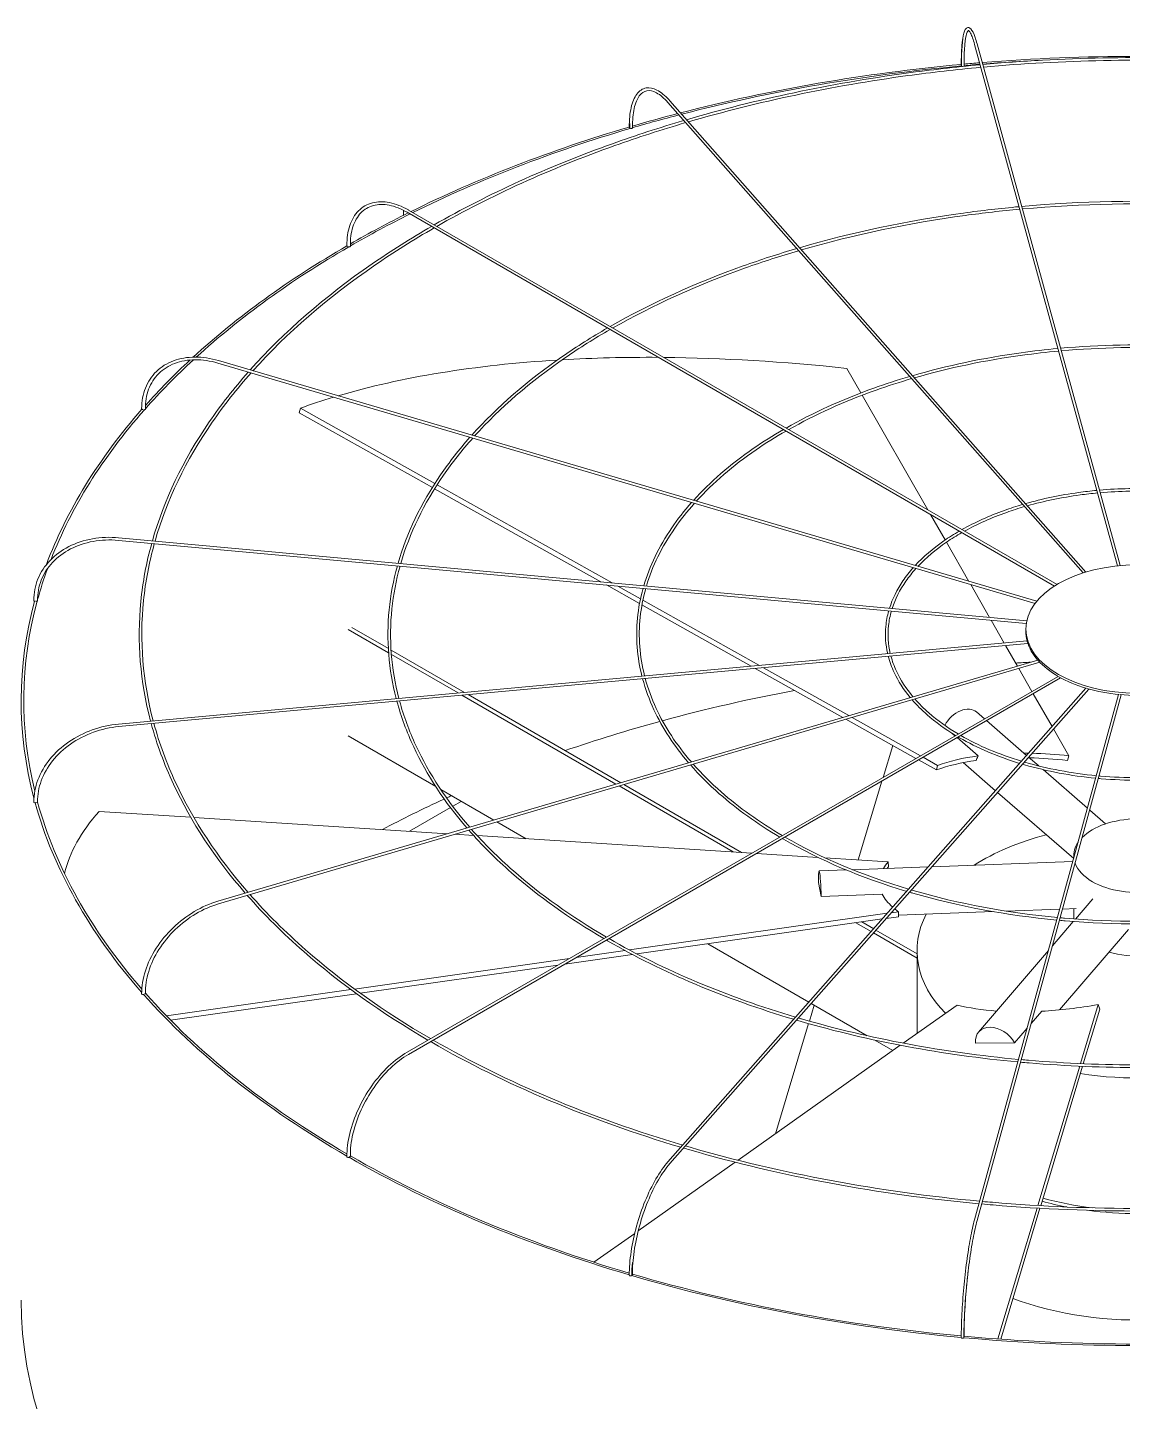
# Model space of a CAD drawing. Header units: millimetres. Extents: x -312439 to 477422, y -331570 to 212570.
# Drawn here: x 444834 to 445863, y 106688 to 107979 of the extents above; entities that cross this region are included whole.
import ezdxf

# ---------------------------------------------------------------- set-up
doc = ezdxf.new("R2010")
doc.units = ezdxf.units.MM

msp = doc.modelspace()

# ---------------------------------------------------------------- linework, layer by layer
at = {"color": 3, "linetype": 'Continuous', "lineweight": 0, "extrusion": (-1.11022e-16, 0.816497, 0.57735)}
for p, q in [((445724.081, 107962.711), (445858.436, 107472.953)), ((445860.911, 107473.19), (445726.443, 107963.359)), ((445826.036, 107466.292), (445436.086, 107908.149)), ((445437.923, 107909.77), (445828.6, 107467.088)), ((445187.686, 107806.932), (445187.686, 107802.255)), ((445191.185, 107805.042), (445799.236, 107453.983)), ((445801.601, 107455.446), (445192.41, 107807.163)), ((445780.924, 107437.541), (445013.298, 107663.357)), ((445013.99, 107665.707), (445782.56, 107439.614)), ((445617.382, 107635.362), (445604.172, 107658.422)), ((445680.347, 107525.452), (445618.615, 107633.21)), ((445089.549, 107616.806), (445090.784, 107621.093)), ((445214.782, 107546.615), (445089.549, 107616.806)), ((445090.784, 107621.093), (445217.109, 107550.29)), ((445373.053, 107457.906), (445216.921, 107545.416)), ((445219.249, 107549.09), (445383.67, 107456.935)), ((445696.511, 107497.238), (445682.768, 107521.226)), ((445772.726, 107418.899), (444919.872, 107496.887)), ((444920.095, 107499.326), (445773.183, 107421.317)), ((445718.773, 107458.378), (445697.732, 107495.106)), ((445409.408, 107437.53), (445378.298, 107454.967)), ((445388.914, 107453.996), (445410.301, 107442.009)), ((445738.17, 107424.519), (445720.532, 107455.307)), ((445514.373, 107378.699), (445411.667, 107436.264)), ((445412.539, 107440.755), (445522.011, 107379.397)), ((445135.653, 107413.117), (445173.712, 107391.144)), ((445173.441, 107395.3), (445139.117, 107415.117)), ((445751.973, 107400.426), (445739.657, 107421.923)), ((445772.316, 107411.564), (445772.316, 107413.564)), ((444919.872, 107324.336), (445773.53, 107402.397)), ((444920.095, 107321.896), (445774.253, 107400.003)), ((445764.357, 107378.808), (445753.312, 107398.088)), ((445013.298, 107157.865), (445783.479, 107384.433)), ((445244.879, 107354.055), (445175.982, 107393.833)), ((445176.284, 107389.658), (445238.898, 107353.508)), ((445013.99, 107155.515), (445785.318, 107382.42)), ((445600.291, 107330.543), (445518.146, 107376.584)), ((445525.784, 107377.283), (445606.117, 107332.257)), ((445778.006, 107354.982), (445765.609, 107376.622)), ((445191.185, 107016.18), (445802.523, 107369.136)), ((445192.41, 107014.059), (445804.999, 107367.738)), ((445242.576, 107351.385), (445387.233, 107267.867)), ((445391.823, 107269.217), (445248.557, 107351.932)), ((445436.086, 106913.073), (445828.742, 107357.997)), ((445437.923, 106911.452), (445831.345, 107357.245)), ((445724.081, 106858.512), (445859.479, 107352.071)), ((445861.958, 107351.847), (445726.443, 106857.864)), ((445796.93, 107321.95), (445779.224, 107352.857)), ((445725.956, 107335.672), (445733.395, 107329.225)), ((445668.987, 107292.04), (445603.278, 107328.869)), ((445609.105, 107330.583), (445673.364, 107294.567)), ((445735.354, 107327.528), (445773.035, 107294.874)), ((445217.908, 107265.627), (445135.653, 107313.117)), ((445702.758, 107315.819), (445705.723, 107313.249)), ((445707.682, 107311.552), (445727.411, 107294.455)), ((445812.654, 107294.503), (445798.216, 107319.705)), ((445638.132, 107274.225), (445647.201, 107304.251)), ((445811.418, 107290.216), (445812.654, 107294.503)), ((445688.224, 107281.258), (445671.473, 107290.647)), ((445675.85, 107293.173), (445689.46, 107285.545)), ((445688.224, 107281.258), (445689.46, 107285.545)), ((445713.371, 107288.07), (445743.776, 107261.722)), ((445774.886, 107293.27), (445784.466, 107284.968)), ((445788.488, 107281.483), (445830.199, 107245.337)), ((445614.721, 107196.722), (445637.097, 107270.799)), ((445272.492, 107234.113), (445222.646, 107262.891)), ((445390.163, 107266.176), (445497.51, 107204.198)), ((445505.299, 107203.702), (445394.752, 107267.526)), ((445745.628, 107260.117), (445817.231, 107198.067)), ((445231.783, 107245.839), (445193.27, 107223.604)), ((445241.982, 107251.728), (445233.92, 107247.073)), ((445832.251, 107243.558), (445847.187, 107230.615)), ((444987.818, 107236.708), (444901.656, 107242.204)), ((445229.016, 107221.324), (444990.761, 107236.52)), ((445302.794, 107216.618), (445275.421, 107232.422)), ((445253.394, 107219.769), (445236.149, 107220.869)), ((445514.918, 107203.088), (445256.914, 107219.544)), ((445576.953, 107199.131), (445519.33, 107202.807)), ((445643.065, 107194.914), (445583.596, 107198.708)), ((445643.16, 107190.247), (445643.065, 107194.914)), ((445683.992, 107190.277), (445816.441, 107195.186)), ((445817.346, 107200.703), (445817.346, 107198.486)), ((445578.069, 107186.351), (445603.546, 107187.295)), ((445609.498, 107187.516), (445680.614, 107190.152)), ((445580.109, 107162.422), (445577.477, 107175.43)), ((445637.337, 107164.543), (445580.109, 107162.422)), ((445818.879, 107141.192), (445835.224, 107160.264)), ((445399.918, 107112.137), (445642.158, 107146.576)), ((445637.434, 107141.224), (445406.905, 107108.45)), ((445652.643, 107143.386), (445641.17, 107141.755)), ((445645.893, 107147.107), (445652.548, 107148.053)), ((445652.643, 107143.386), (445652.548, 107148.053)), ((445652.613, 107144.868), (445741.508, 107148.163)), ((445753.767, 107148.618), (445804.178, 107150.486)), ((445806.745, 107150.581), (445819.665, 107151.06)), ((445817.346, 107150.974), (445817.346, 107141.304)), ((445612.681, 107137.705), (445627.022, 107129.425)), ((445629.36, 107132.075), (445618.24, 107138.495)), ((445629.186, 107128.176), (445670.068, 107104.572)), ((445670.068, 107108.572), (445631.524, 107130.825)), ((445797.244, 107115.948), (445816.898, 107138.881)), ((445803.955, 107055.834), (445868.797, 107131.491)), ((445568.558, 107063.179), (445473.699, 107117.946)), ((445141.719, 107075.43), (445343.493, 107104.115)), ((445402.752, 107107.859), (445339.236, 107098.83)), ((445349.992, 107105.039), (445395.828, 107111.556)), ((445670.068, 107033.703), (445670.068, 107111.466)), ((445727.866, 107034.997), (445793.508, 107111.589)), ((445332.737, 107097.906), (445147.105, 107071.515)), ((444964.883, 107050.289), (445138.257, 107074.937)), ((445143.61, 107071.018), (444968.914, 107046.182)), ((445623.332, 107031.556), (445570.722, 107061.93)), ((445568.972, 107045.264), (445573.518, 107060.315)), ((445707.653, 107060.326), (445657.16, 107024.56)), ((445777.215, 107042.938), (445787.168, 107054.551)), ((445823.692, 107005.366), (445840.33, 107060.852)), ((445841.661, 107056.66), (445826.247, 107005.256)), ((445841.661, 107056.66), (445840.33, 107060.852)), ((445537.012, 106939.455), (445568.264, 107042.919)), ((445761.735, 107024.876), (445773.479, 107038.579)), ((445647.41, 107017.654), (445630.346, 107027.506)), ((445724.908, 107024.73), (445761.735, 107024.876)), ((445654.388, 107022.597), (445501.926, 106914.603)), ((445783.706, 106872.02), (445822.966, 107002.946)), ((445825.521, 107002.835), (445786.25, 106871.875)), ((445499.299, 106912.742), (445408.178, 106848.198)), ((445746.127, 106746.698), (445782.983, 106869.608)), ((445785.527, 106869.462), (445748.659, 106746.515)), ((445404.853, 106845.843), (445366.615, 106818.758))]:
    msp.add_line(p, q, dxfattribs=at)
at = {"color": 3, "linetype": 'Continuous', "lineweight": 0}
for centre, major_axis, ratio, start_param, end_param in [((445877.242, 107346.028), (-1048.768, 0), 0.57735027, 4.57359934, 4.85199434), ((445877.242, 107346.028), (-1048.768, 0), 0.57735027, 4.87097639, 5.13416564), ((445877.242, 107346.028), (-1046.319, 0), 0.57735027, 4.87108521, 5.13404975), ((445712.841, 107943.481), (1.225, 0), 0.57735027, 3.14159265, 3.70729107), ((445713.032, 107942.783), (1.225, 0.004), 0.56474576, 3.29698969, 4.86778602), ((445713.032, 107942.783), (1.225, 0.004), 0.56474576, 4.86778602, 6.28318531), ((445877.242, 107346.028), (-1046.319, 0), 0.57735027, 4.85435141, 4.86879705), ((445877.242, 107346.028), (-1048.768, 0), 0.57735027, 4.85438672, 4.86842813), ((445877.242, 107346.028), (-1046.319, 0), 0.57735027, 4.79833842, 4.85195343), ((445877.242, 107346.028), (-1048.768, 0), 0.57735027, 5.13694439, 5.18189128), ((445877.242, 107346.028), (-1046.319, 0), 0.57735027, 5.13683502, 5.18307763), ((445877.242, 107346.028), (-1048.768, 0), 0.57735027, 5.18510484, 5.42093263), ((445877.242, 107346.028), (-1046.319, 0), 0.57735027, 5.18527527, 5.42075236), ((445400.956, 107884.974), (1.225, 0), 0.57735027, 3.14159265, 4.134446), ((445401.512, 107884.344), (1.225, 0.01), 0.56597275, 3.60793822, 5.17873454), ((445401.512, 107884.344), (1.225, 0.01), 0.56597275, 5.17873454, 6.28318531), ((445877.242, 107346.028), (-1046.319, 0), 0.57735027, 5.42407254, 5.49730565), ((445877.242, 107346.028), (-1048.768, 0), 0.57735027, 5.42424502, 5.49496708), ((445877.242, 107346.028), (-1048.768, 0), 0.57735027, 5.49938311, 5.72060344), ((445877.242, 107346.028), (-1046.319, 0), 0.57735027, 5.49937067, 5.71908805), ((445135.65, 107773.686), (1.225, 0), 0.57735027, 3.14159265, 4.45055499), ((445136.517, 107773.186), (1.225, 0.016), 0.56830663, 3.91933875, 5.49013508), ((445136.517, 107773.186), (1.225, 0.016), 0.56830663, 5.49013508, 6.28318531), ((445878.477, 107179.604), (-971.388, 279.904), 0.41303809, 5.31032739, 5.41762277), ((445878.477, 107179.604), (-971.388, 279.904), 0.41303809, 5.11506512, 5.30461302), ((445877.242, 107346.028), (-1046.319, 0), 0.57735027, 5.72402786, 5.81143896), ((445877.242, 107346.028), (-1048.768, 0), 0.57735027, 5.72583618, 5.80677108), ((445878.477, 107179.604), (-971.388, 279.904), 0.41303809, 5.42335715, 5.70815224), ((445878.477, 107179.604), (-971.388, 279.904), 0.41303809, 5.71506764, 5.76687966), ((445877.242, 107346.028), (-1048.768, 0), 0.57735027, 5.81359811, 6.07011802), ((445877.242, 107346.028), (-1046.319, 0), 0.57735027, 5.81336511, 6.06128621), ((444942.895, 107620.512), (1.225, 0), 0.57735027, 3.14159265, 4.76471425), ((444943.986, 107620.191), (1.225, 0.021), 0.57151893, 4.23145457, 5.8022509), ((444943.986, 107620.191), (1.225, 0.021), 0.57151893, 5.8022509, 6.28318531), ((445877.242, 107346.028), (-1046.319, 0), 0.57735027, 6.07532621, 6.12502314), ((445877.242, 107346.028), (-1048.768, 0), 0.57735027, 6.12772105, 6.43448057), ((445877.242, 107346.028), (-1046.319, 0), 0.57735027, 6.1272654, 6.42392093), ((444841.557, 107440.445), (1.225, 0), 0.57735027, 3.14159265, 5.07887352), ((444842.767, 107440.335), (1.225, 0.023), 0.57529521, 4.54449158, 6.11528791), ((444842.767, 107440.335), (1.225, 0.023), 0.57529521, 6.11528791, 6.28318531), ((445876.809, 107411.564), (-104.492, 0), 0.57735027, 0, 0.1535113), ((445876.809, 107411.564), (-104.492, 0), 0.57735027, 0.16064797, 0.46767057), ((445877.242, 106781.14), (1046.319, 0), 0.57735027, 1.66704137, 1.68043487), ((445876.809, 107411.564), (-104.492, 0), 0.57735027, 0.47480723, 0.78182983), ((445876.809, 107411.564), (-104.492, 0), 0.57735027, 0.7889665, 1.0959891), ((445877.242, 106781.14), (1046.319, 0), 0.57735027, 1.88378363, 2.01152702), ((445876.809, 107411.564), (-104.492, 0), 0.57735027, 1.10312576, 1.41014836), ((445876.809, 107411.564), (-104.492, 0), 0.57735027, 1.41728503, 1.72430763), ((445711.478, 107318.965), (-14.478, -16.707), 0.67950023, 3.14159265, 5.02860292), ((445877.242, 106781.14), (1046.319, 0), 0.57735027, 2.01409491, 2.11046953), ((445878.477, 107179.604), (233.097, -67.167), 0.41303809, 2.38836611, 2.62528701), ((445878.477, 107179.604), (233.097, -67.167), 0.41303809, 2.14647482, 2.1667574), ((445878.477, 107179.604), (233.097, -67.167), 0.41303809, 1.97347247, 2.1313259), ((445877.242, 107175.317), (-233.097, 67.167), 0.41303809, 5.53223376, 5.76687966), ((445877.242, 107175.317), (-233.097, 67.167), 0.41303809, 5.11506512, 5.27837519), ((445877.242, 106781.14), (1046.319, 0), 0.57735027, 2.23436866, 2.24000128), ((444841.557, 107251.112), (1.225, 0), 0.57735027, 3.14159265, 5.39303278), ((445877.242, 107346.028), (-1048.768, 0), 0.57735027, 0.1585854, 0.46892864), ((444842.767, 107251.222), (1.225, 0.023), 0.57926583, 4.8585762, 6.28318531), ((445877.242, 107346.028), (-1046.319, 0), 0.57735027, 0.15790655, 0.46457773), ((445877.242, 106781.14), (1046.319, 0), 0.57735027, 2.24276735, 2.31574628), ((445877.146, 107179.984), (-1010.701, -20.593), 0.30331876, 6.01219977, 6.20271663), ((445877.242, 107200.703), (-59.895, 0), 0.57735027, 3.69756416, 5.76575409), ((445877.242, 107111.466), (-207.174, 0), 0.57735027, 5.13902547, 5.54737639), ((445877.242, 107200.703), (-59.895, 0), 0.57735027, 5.91432374, 6.33788761), ((445877.146, 107179.984), (-242.531, -4.942), 0.30331876, 6.01219977, 6.09914028), ((445877.242, 107200.703), (-59.895, 0), 0.57735027, 0.20327195, 0.78539816), ((445877.242, 107200.703), (-59.895, 0), 0.57735027, 0.78539816, 2.89978042), ((445578.888, 107164.259), (-0.819, 22.092), 0.05230802, 4.627231, 7.32191967), ((445877.242, 107175.317), (-242.531, -4.942), 0.30331876, 6.01219977, 6.0333648), ((445877.146, 107179.984), (-242.531, -4.942), 0.30331876, 0.14390811, 0.31767721), ((445877.146, 107179.984), (-242.531, -4.942), 0.30331876, 0.34103276, 0.38082901), ((445877.242, 107111.466), (-207.174, 0), 0.57735027, 5.99169836, 6.79713651), ((445877.242, 107141.081), (-59.895, 0), 0.57735027, 1.1079301, 2.23846982), ((444942.895, 107071.045), (1.225, 0), 0.57735027, 3.14159265, 5.70719205), ((445877.242, 107346.028), (-1048.768, 0), 0.57735027, 0.4725868, 0.78374969), ((444943.986, 107071.366), (1.225, 0.021), 0.58304212, 5.17373692, 6.28318531), ((445877.242, 107346.028), (-1046.319, 0), 0.57735027, 0.47175253, 0.78145685), ((445875.911, 107179.509), (-231.216, -73.381), 0.44048996, 0.62708313, 0.83556185), ((445875.911, 107179.509), (-231.216, -73.381), 0.44048996, 1.04197677, 1.27889767), ((445744.652, 107020.611), (16.786, -14.386), 0.73180825, 1.0914656, 3.78615427), ((445877.242, 107111.466), (-207.174, 0), 0.57735027, 1.30817895, 1.9425337), ((445135.65, 106917.871), (1.225, 0), 0.57735027, 3.14159265, 6.02135132), ((445877.242, 107346.028), (-1048.768, 0), 0.57735027, 0.78656596, 1.09808088), ((445136.517, 106918.371), (1.225, 0.017), 0.58625442, 5.48989346, 6.28318531), ((445877.242, 107346.028), (-1046.319, 0), 0.57735027, 0.78587838, 1.09689941), ((445877.242, 106986.96), (-212.072, 0), 0.57735027, 1.13383327, 1.25213937), ((445877.242, 106986.96), (-207.174, 0), 0.57735027, 1.12739667, 1.36460952), ((445877.242, 106986.96), (-212.072, 0), 0.57735027, 1.3476903, 1.79509044), ((445400.956, 106806.583), (-1.225, 0), 0.57735027, 0, 3.14159265), ((445877.242, 107346.028), (-1048.768, 0), 0.57735027, 1.10054445, 1.41220862), ((445401.512, 106807.213), (-1.225, -0.011), 0.58858829, 2.66526492, 3.14159265), ((445877.242, 107346.028), (-1046.319, 0), 0.57735027, 1.10010535, 1.41183726), ((445877.242, 106886.96), (-212.072, 0), 0.57735027, 0.98594125, 2.34464399), ((445877.242, 106783.14), (-1048.768, 0), 0.57735027, 0, 3.14159265), ((445712.841, 106748.076), (-1.225, 0), 0.57735027, 0, 3.14159265), ((445877.242, 107346.028), (-1048.768, 0), 0.57735027, 1.41453598, 1.72626058), ((445713.032, 106748.774), (-1.225, -0.004), 0.58981528, 2.98275574, 3.14159265), ((445877.242, 107346.028), (-1046.319, 0), 0.57735027, 1.41438895, 1.72636573)]:
    msp.add_ellipse(centre, major_axis=major_axis, ratio=ratio, start_param=start_param, end_param=end_param, dxfattribs=at)
msp.add_ellipse((445876.809, 107413.564), major_axis=(-104.492, 0), ratio=0.57735027, dxfattribs=at)
for points, knots in [([(445711.616, 107943.481), (445711.616, 107950.295), (445711.822, 107956.361), (445712.634, 107966.434), (445713.231, 107970.431), (445714.838, 107976.118), (445715.74, 107978.179), (445718.88, 107978.64), (445719.874, 107978.05), (445722.078, 107975.708), (445723.308, 107973.091), (445725.226, 107967.565), (445725.836, 107965.574), (445726.443, 107963.359)], [4.71238898, 4.71238898, 4.71238898, 4.71238898, 5.02654825, 5.02654825, 5.34070751, 5.34070751, 5.65486678, 5.65486678, 5.82360284, 5.82360284, 6.1377621, 6.1377621, 6.28318531, 6.28318531, 6.28318531, 6.28318531]), ([(445713.143, 107968.022), (445713.107, 107967.779), (445713.071, 107967.532), (445712.464, 107963.185), (445712.086, 107957.972), (445711.834, 107949.023), (445711.798, 107945.982), (445711.808, 107942.782)], [7.384497053, 7.384497053, 7.384497053, 7.384497053, 7.403952931, 7.403952931, 7.721220971, 7.721220971, 7.869487909, 7.869487909, 7.869487909, 7.869487909]), ([(445724.081, 107962.711), (445722.808, 107967.351), (445721.532, 107970.917), (445719.307, 107975.239), (445718.31, 107975.838), (445718.204, 107975.838), (445717.385, 107975.244), (445715.976, 107970.586), (445715.399, 107967.186), (445714.556, 107958.213), (445714.308, 107952.493), (445714.256, 107944.941), (445714.254, 107943.873), (445714.257, 107942.786)], [0, 0, 0, 0, 0.31526689, 0.31526689, 0.60947257, 0.60947257, 0.92674061, 0.92674061, 1.22083726, 1.22083726, 1.53563039, 1.53563039, 1.5863402, 1.5863402, 1.5863402, 1.5863402]), ([(445729.32, 107943.614), (445706.023, 107941.47), (445682.866, 107938.817), (445588.498, 107925.852), (445519.088, 107911.173), (445453.583, 107892.025)], [4.085069591, 4.085069591, 4.085069591, 4.085069591, 4.160608173, 4.160608173, 4.395665913, 4.395665913, 4.395665913, 4.395665913]), ([(445729.978, 107941.215), (445706.947, 107939.101), (445684.053, 107936.491), (445590.066, 107923.648), (445520.771, 107909.049), (445455.374, 107889.996)], [4.084600117, 4.084600117, 4.084600117, 4.084600117, 4.159387709, 4.159387709, 4.39434399, 4.39434399, 4.39434399, 4.39434399]), ([(446021.819, 107943.84), (446000.574, 107945.762), (445979.215, 107947.261), (445882.514, 107952.105), (445806.448, 107950.592), (445731.798, 107943.84)], [3.771589677, 3.771589677, 3.771589677, 3.771589677, 3.840445898, 3.840445898, 4.082391957, 4.082391957, 4.082391957, 4.082391957]), ([(446021.161, 107941.44), (446000.369, 107943.315), (445979.467, 107944.784), (445883.216, 107949.656), (445807.127, 107948.173), (445732.456, 107941.44)], [3.7720633, 3.7720633, 3.7720633, 3.7720633, 3.839550132, 3.839550132, 4.081918334, 4.081918334, 4.081918334, 4.081918334]), ([(445399.731, 107884.974), (445399.731, 107891.834), (445400.333, 107898.03), (445402.719, 107908.531), (445404.497, 107912.843), (445409.22, 107919.182), (445412.215, 107921.205), (445418.775, 107922.344), (445422.213, 107921.65), (445429.465, 107917.97), (445433.323, 107914.826), (445437.419, 107910.336), (445437.671, 107910.055), (445437.923, 107909.77)], [4.71238898, 4.71238898, 4.71238898, 4.71238898, 5.02654825, 5.02654825, 5.34070751, 5.34070751, 5.65486678, 5.65486678, 5.94845155, 5.94845155, 6.26261081, 6.26261081, 6.28318531, 6.28318531, 6.28318531, 6.28318531]), ([(445436.086, 107908.149), (445432.43, 107912.292), (445428.798, 107915.354), (445422.067, 107919.042), (445419.004, 107919.667), (445413.639, 107918.727), (445411.251, 107917.151), (445407.143, 107911.558), (445405.477, 107907.539), (445403.269, 107897.528), (445402.709, 107891.565), (445402.734, 107884.739), (445402.735, 107884.547), (445402.737, 107884.354)], [0, 0, 0, 0, 0.31464476, 0.31464476, 0.6289116, 0.6289116, 0.94617964, 0.94617964, 1.26344768, 1.26344768, 1.5772832, 1.5772832, 1.5863402, 1.5863402, 1.5863402, 1.5863402]), ([(445450.988, 107891.263), (445428.171, 107884.542), (445405.831, 107877.28), (445323.44, 107847.867), (445267.125, 107822.224), (445216.547, 107793.228)], [4.398772282, 4.398772282, 4.398772282, 4.398772282, 4.480777933, 4.480777933, 4.708868502, 4.708868502, 4.708868502, 4.708868502]), ([(445452.777, 107889.236), (445430.056, 107882.565), (445407.808, 107875.357), (445325.651, 107846.13), (445269.467, 107820.634), (445219.002, 107791.81)], [4.39745622, 4.39745622, 4.39745622, 4.39745622, 4.479217897, 4.479217897, 4.707006068, 4.707006068, 4.707006068, 4.707006068]), ([(445400.324, 107888.392), (445400.302, 107887.575), (445400.288, 107886.747), (445400.282, 107885.391), (445400.283, 107884.867), (445400.287, 107884.34)], [7.8059806913, 7.8059806913, 7.8059806913, 7.8059806913, 7.8451401512, 7.8451401512, 7.8694167814, 7.8694167814, 7.8694167814, 7.8694167814]), ([(445134.426, 107773.686), (445134.426, 107780.587), (445135.371, 107786.967), (445139.105, 107798.081), (445141.898, 107802.816), (445149.091, 107810.096), (445153.485, 107812.639), (445163.355, 107815.245), (445168.821, 107815.313), (445180.279, 107813.037), (445186.275, 107810.686), (445192.304, 107807.224), (445192.357, 107807.194), (445192.41, 107807.163)], [3.14159265, 3.14159265, 3.14159265, 3.14159265, 3.45575192, 3.45575192, 3.76991118, 3.76991118, 4.08269654, 4.08269654, 4.39544819, 4.39544819, 4.70960746, 4.70960746, 4.71238898, 4.71238898, 4.71238898, 4.71238898]), ([(445191.185, 107805.042), (445185.435, 107808.362), (445179.71, 107810.603), (445168.912, 107812.743), (445163.847, 107812.644), (445154.843, 107810.19), (445150.897, 107807.841), (445144.407, 107801.067), (445141.864, 107796.633), (445138.484, 107786.045), (445137.652, 107779.895), (445137.741, 107773.203)], [1.57079633, 1.57079633, 1.57079633, 1.57079633, 1.88806437, 1.88806437, 2.20533241, 2.20533241, 2.52260045, 2.52260045, 2.83986849, 2.83986849, 3.15713653, 3.15713653, 3.15713653, 3.15713653]), ([(445765.887, 107810.319), (445748.427, 107808.709), (445731.073, 107806.718), (445660.521, 107797.017), (445608.663, 107786.061), (445559.701, 107771.781)], [4.085383912, 4.085383912, 4.085383912, 4.085383912, 4.160809561, 4.160809561, 4.394762921, 4.394762921, 4.394762921, 4.394762921]), ([(445985.252, 107810.545), (445969.404, 107811.973), (445953.47, 107813.088), (445881.156, 107816.704), (445824.235, 107815.579), (445768.365, 107810.545)], [3.772165081, 3.772165081, 3.772165081, 3.772165081, 3.840593344, 3.840593344, 4.081816553, 4.081816553, 4.081816553, 4.081816553]), ([(445984.594, 107808.145), (445969.198, 107809.526), (445953.723, 107810.612), (445881.857, 107814.255), (445824.913, 107813.16), (445769.023, 107808.145)], [3.772797592, 3.772797592, 3.772797592, 3.772797592, 3.839399606, 3.839399606, 4.081184042, 4.081184042, 4.081184042, 4.081184042]), ([(445766.545, 107807.92), (445749.351, 107806.34), (445732.259, 107804.392), (445662.09, 107794.812), (445610.346, 107783.937), (445561.493, 107769.751)], [4.084758769, 4.084758769, 4.084758769, 4.084758769, 4.159183124, 4.159183124, 4.392998475, 4.392998475, 4.392998475, 4.392998475]), ([(445214.093, 107791.816), (445194.559, 107780.534), (445175.887, 107768.751), (445113.803, 107725.918), (445075.325, 107692.473), (445043.655, 107656.981)], [4.712563603, 4.712563603, 4.712563603, 4.712563603, 4.800982872, 4.800982872, 5.022068239, 5.022068239, 5.022068239, 5.022068239]), ([(445216.544, 107790.401), (445197.053, 107779.186), (445178.423, 107767.475), (445116.381, 107724.842), (445077.915, 107691.537), (445046.257, 107656.215)], [4.710711416, 4.710711416, 4.710711416, 4.710711416, 4.799012884, 4.799012884, 5.020261931, 5.020261931, 5.020261931, 5.020261931]), ([(445557.106, 107771.02), (445539.953, 107765.966), (445523.159, 107760.504), (445461.596, 107738.514), (445419.587, 107719.405), (445381.82, 107697.807)], [4.398901247, 4.398901247, 4.398901247, 4.398901247, 4.481035777, 4.481035777, 4.70761983, 4.70761983, 4.70761983, 4.70761983]), ([(445558.895, 107768.993), (445541.837, 107763.988), (445525.135, 107758.581), (445463.808, 107736.777), (445421.93, 107717.814), (445384.277, 107696.389)], [4.397147207, 4.397147207, 4.397147207, 4.397147207, 4.478956818, 4.478956818, 4.705132161, 4.705132161, 4.705132161, 4.705132161]), ([(445379.365, 107696.396), (445364.642, 107687.893), (445350.57, 107679.011), (445304.211, 107647.006), (445275.545, 107622.123), (445251.895, 107595.722)], [4.712541759, 4.712541759, 4.712541759, 4.712541759, 4.801308866, 4.801308866, 5.020482203, 5.020482203, 5.020482203, 5.020482203]), ([(445381.816, 107694.981), (445367.136, 107686.545), (445353.106, 107677.734), (445306.791, 107645.929), (445278.136, 107621.187), (445254.499, 107594.956)], [4.710072273, 4.710072273, 4.710072273, 4.710072273, 4.798683598, 4.798683598, 5.018063384, 5.018063384, 5.018063384, 5.018063384]), ([(445948.698, 107677.294), (445938.241, 107678.229), (445927.731, 107678.96), (445879.794, 107681.349), (445842.013, 107680.612), (445804.92, 107677.294)], [3.773286698, 3.773286698, 3.773286698, 3.773286698, 3.840886477, 3.840886477, 4.080694936, 4.080694936, 4.080694936, 4.080694936]), ([(444941.67, 107620.512), (444941.67, 107627.441), (444942.868, 107634.04), (444947.57, 107645.917), (444951.074, 107651.192), (444960.036, 107659.859), (444965.49, 107663.249), (444977.774, 107667.814), (444984.601, 107668.99), (444998.953, 107669.041), (445006.477, 107667.917), (445013.99, 107665.707)], [4.71238898, 4.71238898, 4.71238898, 4.71238898, 5.02654825, 5.02654825, 5.34070751, 5.34070751, 5.65486678, 5.65486678, 5.96902604, 5.96902604, 6.28318531, 6.28318531, 6.28318531, 6.28318531]), ([(445802.441, 107677.068), (445790.824, 107675.993), (445779.276, 107674.664), (445732.533, 107668.225), (445698.215, 107660.99), (445665.787, 107651.573)], [4.086037534, 4.086037534, 4.086037534, 4.086037534, 4.161210359, 4.161210359, 4.393038284, 4.393038284, 4.393038284, 4.393038284]), ([(445803.1, 107674.669), (445791.747, 107673.624), (445780.462, 107672.338), (445734.102, 107666.02), (445699.899, 107658.866), (445667.58, 107649.542)], [4.08510236, 4.08510236, 4.08510236, 4.08510236, 4.158773218, 4.158773218, 4.390386282, 4.390386282, 4.390386282, 4.390386282]), ([(445948.039, 107674.894), (445938.036, 107675.783), (445927.983, 107676.484), (445880.495, 107678.9), (445842.691, 107678.192), (445805.578, 107674.894)], [3.774238416, 3.774238416, 3.774238416, 3.774238416, 3.839097695, 3.839097695, 4.079743218, 4.079743218, 4.079743218, 4.079743218]), ([(445013.298, 107663.357), (445006.036, 107665.494), (444998.787, 107666.561), (444985.05, 107666.469), (444978.565, 107665.31), (444966.997, 107660.91), (444961.915, 107657.671), (444953.617, 107649.439), (444950.401, 107644.445), (444946.14, 107633.153), (444945.099, 107626.856), (444945.211, 107620.212)], [0, 0, 0, 0, 0.31726804, 0.31726804, 0.63453608, 0.63453608, 0.95180412, 0.95180412, 1.26907216, 1.26907216, 1.5863402, 1.5863402, 1.5863402, 1.5863402]), ([(445041.858, 107654.956), (445028.37, 107639.684), (445016.137, 107624.039), (444980.581, 107572.13), (444962.629, 107534.624), (444951.78, 107496.429)], [5.026267439, 5.026267439, 5.026267439, 5.026267439, 5.121193451, 5.121193451, 5.33524268, 5.33524268, 5.33524268, 5.33524268]), ([(445044.453, 107654.192), (445031.067, 107639.102), (445018.918, 107623.65), (444983.232, 107571.914), (444965.166, 107534.392), (444954.262, 107496.202)], [5.024480731, 5.024480731, 5.024480731, 5.024480731, 5.118801023, 5.118801023, 5.334410373, 5.334410373, 5.334410373, 5.334410373]), ([(445663.191, 107650.813), (445651.713, 107647.428), (445640.476, 107643.77), (445599.736, 107629.201), (445572.02, 107616.618), (445547.055, 107602.409)], [4.399235311, 4.399235311, 4.399235311, 4.399235311, 4.481549286, 4.481549286, 4.705249353, 4.705249353, 4.705249353, 4.705249353]), ([(445664.98, 107648.786), (445653.598, 107645.451), (445642.453, 107641.847), (445601.949, 107627.463), (445574.365, 107615.026), (445549.515, 107600.988)], [4.396606667, 4.396606667, 4.396606667, 4.396606667, 4.478434088, 4.478434088, 4.701505316, 4.701505316, 4.701505316, 4.701505316]), ([(445250.094, 107593.698), (445239.899, 107582.159), (445230.656, 107570.335), (445204.126, 107531.559), (445190.75, 107503.699), (445182.593, 107475.322)], [5.026073872, 5.026073872, 5.026073872, 5.026073872, 5.121589201, 5.121589201, 5.333322518, 5.333322518, 5.333322518, 5.333322518]), ([(445252.69, 107592.934), (445242.596, 107581.577), (445233.437, 107569.947), (445206.779, 107531.344), (445193.29, 107503.467), (445185.077, 107475.095)], [5.023689806, 5.023689806, 5.023689806, 5.023689806, 5.118400985, 5.118400985, 5.332193335, 5.332193335, 5.332193335, 5.332193335]), ([(445544.597, 107601), (445534.699, 107595.282), (445525.242, 107589.309), (445494.604, 107568.129), (445475.739, 107551.796), (445460.105, 107534.472)], [4.712617693, 4.712617693, 4.712617693, 4.712617693, 4.801958432, 4.801958432, 5.017472679, 5.017472679, 5.017472679, 5.017472679]), ([(445547.048, 107599.584), (445537.194, 107593.934), (445527.778, 107588.032), (445497.187, 107567.053), (445478.335, 107550.86), (445462.715, 107533.704)], [4.708914423, 4.708914423, 4.708914423, 4.708914423, 4.798024648, 4.798024648, 5.013814843, 5.013814843, 5.013814843, 5.013814843]), ([(445838.996, 107543.818), (445833.221, 107543.276), (445827.48, 107542.611), (445804.545, 107539.435), (445787.767, 107535.919), (445771.876, 107531.363)], [4.08798608, 4.08798608, 4.08798608, 4.08798608, 4.162397179, 4.162397179, 4.387898946, 4.387898946, 4.387898946, 4.387898946]), ([(445839.654, 107541.419), (445834.144, 107540.908), (445828.666, 107540.284), (445806.115, 107537.228), (445789.454, 107533.792), (445773.672, 107529.328)], [4.086130867, 4.086130867, 4.086130867, 4.086130867, 4.157537531, 4.157537531, 4.382563309, 4.382563309, 4.382563309, 4.382563309]), ([(445912.143, 107544.042), (445907.08, 107544.485), (445901.992, 107544.833), (445878.433, 107545.995), (445859.791, 107545.644), (445841.474, 107544.042)], [3.776630452, 3.776630452, 3.776630452, 3.776630452, 3.841752063, 3.841752063, 4.077351182, 4.077351182, 4.077351182, 4.077351182]), ([(445911.484, 107541.641), (445906.875, 107542.039), (445902.245, 107542.357), (445879.135, 107543.545), (445860.47, 107543.224), (445842.133, 107541.641)], [3.778551419, 3.778551419, 3.778551419, 3.778551419, 3.838185012, 3.838185012, 4.075430215, 4.075430215, 4.075430215, 4.075430215]), ([(445458.298, 107532.45), (445451.407, 107524.655), (445445.166, 107516.665), (445427.661, 107491.02), (445418.859, 107472.79), (445413.399, 107454.217)], [5.025838542, 5.025838542, 5.025838542, 5.025838542, 5.122377625, 5.122377625, 5.329668134, 5.329668134, 5.329668134, 5.329668134]), ([(445460.896, 107531.686), (445454.106, 107524.073), (445447.948, 107516.276), (445430.317, 107490.805), (445421.402, 107472.558), (445415.886, 107453.989)], [5.022258505, 5.022258505, 5.022258505, 5.022258505, 5.117600339, 5.117600339, 5.327918781, 5.327918781, 5.327918781, 5.327918781]), ([(445769.277, 107530.606), (445763.475, 107528.891), (445757.795, 107527.037), (445737.875, 107519.889), (445724.453, 107513.83), (445712.295, 107507.007)], [4.400230759, 4.400230759, 4.400230759, 4.400230759, 4.483072665, 4.483072665, 4.698193224, 4.698193224, 4.698193224, 4.698193224]), ([(445771.066, 107528.579), (445765.359, 107526.914), (445759.772, 107525.114), (445740.093, 107518.15), (445726.806, 107512.235), (445714.767, 107505.58)], [4.394987895, 4.394987895, 4.394987895, 4.394987895, 4.476861237, 4.476861237, 4.690631098, 4.690631098, 4.690631098, 4.690631098]), ([(445709.829, 107505.603), (445704.756, 107502.672), (445699.914, 107499.606), (445684.995, 107489.253), (445675.933, 107481.468), (445668.326, 107473.218)], [4.712843699, 4.712843699, 4.712843699, 4.712843699, 4.803888031, 4.803888031, 5.008535494, 5.008535494, 5.008535494, 5.008535494]), ([(445712.282, 107504.186), (445707.253, 107501.323), (445702.45, 107498.329), (445687.586, 107488.175), (445678.543, 107480.53), (445670.953, 107472.445)], [4.705442937, 4.705442937, 4.705442937, 4.705442937, 4.796044704, 4.796044704, 5.001045495, 5.001045495, 5.001045495, 5.001045495]), ([(444840.333, 107440.445), (444840.333, 107447.39), (444841.664, 107454.22), (444846.859, 107466.963), (444850.721, 107472.872), (444860.578, 107483.187), (444866.571, 107487.59), (444880.089, 107494.473), (444887.612, 107496.952), (444903.457, 107499.759), (444911.777, 107500.087), (444920.095, 107499.326)], [4.71238898, 4.71238898, 4.71238898, 4.71238898, 5.02654825, 5.02654825, 5.34070751, 5.34070751, 5.65486678, 5.65486678, 5.96902604, 5.96902604, 6.28318531, 6.28318531, 6.28318531, 6.28318531]), ([(444919.872, 107496.887), (444911.81, 107497.624), (444903.754, 107497.294), (444888.462, 107494.542), (444881.228, 107492.119), (444868.304, 107485.437), (444862.617, 107481.179), (444853.343, 107471.265), (444849.756, 107465.611), (444845.018, 107453.46), (444843.867, 107446.964), (444843.991, 107440.358)], [0, 0, 0, 0, 0.31726804, 0.31726804, 0.63453608, 0.63453608, 0.95180412, 0.95180412, 1.26907216, 1.26907216, 1.5863402, 1.5863402, 1.5863402, 1.5863402]), ([(444951.108, 107494.03), (444946.11, 107475.929), (444942.703, 107457.678), (444937.219, 107401.898), (444940.295, 107364.198), (444950.062, 107327.096)], [5.339721085, 5.339721085, 5.339721085, 5.339721085, 5.441089183, 5.441089183, 5.648615479, 5.648615479, 5.648615479, 5.648615479]), ([(444953.587, 107493.804), (444948.669, 107476.083), (444945.288, 107458.222), (444939.608, 107402.604), (444942.655, 107364.669), (444952.535, 107327.322)], [5.338921526, 5.338921526, 5.338921526, 5.338921526, 5.438899176, 5.438899176, 5.64936187, 5.64936187, 5.64936187, 5.64936187]), ([(445181.917, 107472.925), (445178.122, 107459.219), (445175.54, 107445.398), (445171.469, 107403.722), (445173.708, 107375.743), (445180.852, 107348.201)], [5.339283406, 5.339283406, 5.339283406, 5.339283406, 5.441448905, 5.441448905, 5.646435094, 5.646435094, 5.646435094, 5.646435094]), ([(445184.396, 107472.698), (445180.681, 107459.372), (445178.126, 107445.942), (445173.86, 107404.428), (445176.069, 107376.215), (445183.325, 107348.427)], [5.33821232, 5.33821232, 5.33821232, 5.33821232, 5.438530423, 5.438530423, 5.647409525, 5.647409525, 5.647409525, 5.647409525]), ([(445666.503, 107471.201), (445662.916, 107467.151), (445659.676, 107462.995), (445651.192, 107450.48), (445646.97, 107441.879), (445644.223, 107433.109)], [5.025139852, 5.025139852, 5.025139852, 5.025139852, 5.124718569, 5.124718569, 5.318852702, 5.318852702, 5.318852702, 5.318852702]), ([(445669.104, 107470.436), (445665.617, 107466.568), (445662.46, 107462.605), (445653.86, 107450.267), (445649.527, 107441.648), (445646.72, 107432.881)], [5.01795641, 5.01795641, 5.01795641, 5.01795641, 5.115193837, 5.115193837, 5.315025269, 5.315025269, 5.315025269, 5.315025269]), ([(445412.713, 107451.82), (445410.128, 107442.524), (445408.377, 107433.149), (445405.718, 107405.577), (445407.125, 107387.305), (445411.661, 107369.306)], [5.33857876, 5.33857876, 5.33857876, 5.33857876, 5.442163387, 5.442163387, 5.64226325, 5.64226325, 5.64226325, 5.64226325]), ([(445415.193, 107451.593), (445412.688, 107442.678), (445410.963, 107433.693), (445408.111, 107406.283), (445409.488, 107387.776), (445414.13, 107369.532)], [5.336959594, 5.336959594, 5.336959594, 5.336959594, 5.437790201, 5.437790201, 5.643665153, 5.643665153, 5.643665153, 5.643665153]), ([(445643.511, 107430.715), (445642.134, 107425.831), (445641.213, 107420.9), (445639.964, 107407.434), (445640.547, 107398.867), (445642.493, 107390.415)], [5.336493801, 5.336493801, 5.336493801, 5.336493801, 5.444267704, 5.444267704, 5.629920419, 5.629920419, 5.629920419, 5.629920419]), ([(445645.993, 107430.488), (445644.697, 107425.984), (445643.801, 107421.444), (445642.365, 107408.138), (445642.916, 107399.336), (445644.956, 107390.64)], [5.333180829, 5.333180829, 5.333180829, 5.333180829, 5.43554784, 5.43554784, 5.632366847, 5.632366847, 5.632366847, 5.632366847]), ([(445643.085, 107388.009), (445644.432, 107382.853), (445646.286, 107377.746), (445652.412, 107364.625), (445657.472, 107356.742), (445663.719, 107349.202)], [5.647555853, 5.647555853, 5.647555853, 5.647555853, 5.761093974, 5.761093974, 5.943993783, 5.943993783, 5.943993783, 5.943993783]), ([(445645.558, 107388.235), (445646.831, 107383.463), (445648.552, 107378.727), (445654.545, 107365.773), (445659.763, 107357.69), (445666.282, 107349.956)], [5.650528691, 5.650528691, 5.650528691, 5.650528691, 5.758797505, 5.758797505, 5.950674573, 5.950674573, 5.950674573, 5.950674573]), ([(445412.285, 107366.904), (445414.916, 107357.078), (445418.478, 107347.339), (445430.95, 107320.571), (445441.867, 107303.865), (445455.482, 107287.944)], [5.651173142, 5.651173142, 5.651173142, 5.651173142, 5.760561648, 5.760561648, 5.95641101, 5.95641101, 5.95641101, 5.95641101]), ([(445414.761, 107367.13), (445417.315, 107357.687), (445420.744, 107348.32), (445433.079, 107321.722), (445444.16, 107304.816), (445458.06, 107288.703)], [5.65270674, 5.65270674, 5.65270674, 5.65270674, 5.759411073, 5.759411073, 5.959865306, 5.959865306, 5.959865306, 5.959865306]), ([(445181.488, 107345.799), (445185.401, 107331.304), (445190.67, 107316.934), (445209.485, 107276.52), (445226.268, 107250.991), (445247.267, 107226.693)], [5.652395762, 5.652395762, 5.652395762, 5.652395762, 5.760377777, 5.760377777, 5.960593901, 5.960593901, 5.960593901, 5.960593901]), ([(445183.964, 107346.025), (445187.8, 107331.912), (445192.935, 107317.914), (445211.614, 107277.671), (445228.562, 107251.943), (445249.85, 107227.452)], [5.653428737, 5.653428737, 5.653428737, 5.653428737, 5.759610075, 5.759610075, 5.96292207, 5.96292207, 5.96292207, 5.96292207]), ([(445665.45, 107347.158), (445669.655, 107342.292), (445674.359, 107337.574), (445687.429, 107326.103), (445696.418, 107319.592), (445706.345, 107313.608)], [5.960592691, 5.960592691, 5.960592691, 5.960592691, 6.079635734, 6.079635734, 6.26166654, 6.26166654, 6.26166654, 6.26166654]), ([(445668.036, 107347.919), (445671.998, 107343.413), (445676.404, 107339.033), (445689.295, 107327.735), (445698.531, 107321.095), (445708.773, 107315.01)], [5.967591178, 5.967591178, 5.967591178, 5.967591178, 6.080287214, 6.080287214, 6.268831801, 6.268831801, 6.268831801, 6.268831801]), ([(444840.333, 107251.112), (444840.333, 107258.056), (444841.663, 107265.112), (444846.838, 107278.751), (444850.681, 107285.333), (444860.49, 107297.391), (444866.454, 107302.865), (444879.923, 107312.186), (444887.425, 107316.032), (444903.242, 107321.726), (444911.554, 107323.575), (444919.872, 107324.336)], [4.71238898, 4.71238898, 4.71238898, 4.71238898, 5.02654825, 5.02654825, 5.34070751, 5.34070751, 5.65486678, 5.65486678, 5.96902604, 5.96902604, 6.28318531, 6.28318531, 6.28318531, 6.28318531]), ([(444920.095, 107321.896), (444912.033, 107321.159), (444903.97, 107319.355), (444888.648, 107313.795), (444881.392, 107310.04), (444868.419, 107300.959), (444862.704, 107295.636), (444853.381, 107283.965), (444849.776, 107277.62), (444845.019, 107264.55), (444843.867, 107257.827), (444843.991, 107251.245)], [0, 0, 0, 0, 0.31726804, 0.31726804, 0.63453608, 0.63453608, 0.95180412, 0.95180412, 1.26907216, 1.26907216, 1.5863402, 1.5863402, 1.5863402, 1.5863402]), ([(444950.703, 107324.695), (444955.897, 107305.545), (444962.868, 107286.56), (444988.027, 107232.502), (445010.688, 107198.137), (445039.089, 107165.452)], [5.653093793, 5.653093793, 5.653093793, 5.653093793, 5.7602846, 5.7602846, 5.96276906, 5.96276906, 5.96276906, 5.96276906]), ([(444953.18, 107324.922), (444958.296, 107306.154), (444965.134, 107287.54), (444990.154, 107233.654), (445012.982, 107199.09), (445041.674, 107166.213)], [5.653873117, 5.653873117, 5.653873117, 5.653873117, 5.75970856, 5.75970856, 5.964525032, 5.964525032, 5.964525032, 5.964525032]), ([(445727.411, 107294.455), (445727.321, 107294.262), (445727.233, 107294.069), (445726.579, 107292.598), (445726.118, 107291.328), (445725.768, 107290.112)], [52.47056241, 52.47056241, 52.47056241, 52.47056241, 52.72742849, 52.72742849, 54.42831534, 54.42831534, 54.42831534, 54.42831534]), ([(445457.242, 107285.909), (445465.374, 107276.596), (445474.432, 107267.557), (445500.96, 107244.284), (445519.99, 107230.652), (445541.094, 107218.201)], [5.964776177, 5.964776177, 5.964776177, 5.964776177, 6.079826485, 6.079826485, 6.272361792, 6.272361792, 6.272361792, 6.272361792]), ([(445459.831, 107286.67), (445467.719, 107277.718), (445476.478, 107269.015), (445502.824, 107245.918), (445522.106, 107232.158), (445543.533, 107219.609)], [5.968309678, 5.968309678, 5.968309678, 5.968309678, 6.080154143, 6.080154143, 6.276006003, 6.276006003, 6.276006003, 6.276006003]), ([(445769.021, 107286.625), (445769.717, 107286.419), (445770.414, 107286.214), (445792.136, 107279.93), (445814.731, 107275.679), (445837.909, 107273.441)], [0.310941688, 0.310941688, 0.310941688, 0.310941688, 0.320879059, 0.320879059, 0.619731391, 0.619731391, 0.619731391, 0.619731391]), ([(445770.81, 107288.651), (445771.014, 107288.592), (445771.219, 107288.532), (445792.522, 107282.341), (445815.247, 107278.065), (445838.566, 107275.839)], [0.316175386, 0.316175386, 0.316175386, 0.316175386, 0.319111449, 0.319111449, 0.621557717, 0.621557717, 0.621557717, 0.621557717]), ([(445840.385, 107273.21), (445841.262, 107273.131), (445842.139, 107273.055), (445866.268, 107271.038), (445890.02, 107271.115), (445913.232, 107273.21)], [0.630366287, 0.630366287, 0.630366287, 0.630366287, 0.641648359, 0.641648359, 0.94043004, 0.94043004, 0.94043004, 0.94043004]), ([(445841.044, 107275.61), (445841.513, 107275.568), (445841.983, 107275.527), (445865.66, 107273.502), (445889.388, 107273.544), (445912.573, 107275.61)], [0.632258371, 0.632258371, 0.632258371, 0.632258371, 0.638337859, 0.638337859, 0.938537956, 0.938537956, 0.938537956, 0.938537956]), ([(445249.036, 107224.66), (445261.094, 107210.9), (445274.505, 107197.541), (445314.488, 107162.468), (445343.565, 107141.715), (445375.856, 107122.8)], [5.966185363, 5.966185363, 5.966185363, 5.966185363, 6.079886296, 6.079886296, 6.275955277, 6.275955277, 6.275955277, 6.275955277]), ([(445251.627, 107225.422), (445263.439, 107212.022), (445276.55, 107198.999), (445316.352, 107164.102), (445345.682, 107143.222), (445378.298, 107124.21)], [5.968548703, 5.968548703, 5.968548703, 5.968548703, 6.080105077, 6.080105077, 6.278398486, 6.278398486, 6.278398486, 6.278398486]), ([(445662.935, 107166.418), (445664.037, 107166.092), (445665.14, 107165.77), (445708.73, 107153.145), (445754.456, 107144.597), (445801.354, 107140.188)], [0.312542317, 0.312542317, 0.312542317, 0.312542317, 0.320442121, 0.320442121, 0.624004657, 0.624004657, 0.624004657, 0.624004657]), ([(445664.724, 107168.444), (445665.334, 107168.265), (445665.945, 107168.087), (445709.116, 107155.556), (445754.973, 107146.983), (445802.012, 107142.587)], [0.315168655, 0.315168655, 0.315168655, 0.315168655, 0.319555491, 0.319555491, 0.624932564, 0.624932564, 0.624932564, 0.624932564]), ([(444941.67, 107071.045), (444941.67, 107077.974), (444942.867, 107085.232), (444947.516, 107099.712), (444950.968, 107106.932), (444959.785, 107120.647), (444965.149, 107127.14), (444977.272, 107138.777), (444984.028, 107143.92), (444998.286, 107152.359), (445005.786, 107155.655), (445013.298, 107157.865)], [4.71238898, 4.71238898, 4.71238898, 4.71238898, 5.02654825, 5.02654825, 5.34070751, 5.34070751, 5.65486678, 5.65486678, 5.96902604, 5.96902604, 6.28318531, 6.28318531, 6.28318531, 6.28318531]), ([(445013.99, 107155.515), (445006.727, 107153.379), (444999.453, 107150.174), (444985.62, 107141.942), (444979.063, 107136.917), (444967.332, 107125.553), (444962.159, 107119.216), (444953.717, 107105.873), (444950.45, 107098.87), (444946.14, 107084.913), (444945.099, 107077.961), (444945.211, 107071.387)], [6.28318531, 6.28318531, 6.28318531, 6.28318531, 6.60045335, 6.60045335, 6.91772139, 6.91772139, 7.23498943, 7.23498943, 7.55225747, 7.55225747, 7.86952551, 7.86952551, 7.86952551, 7.86952551]), ([(445040.863, 107163.421), (445056.838, 107145.227), (445074.59, 107127.56), (445128.026, 107080.688), (445167.165, 107052.808), (445210.66, 107027.425)], [5.966968174, 5.966968174, 5.966968174, 5.966968174, 6.07991547, 6.07991547, 6.277817313, 6.277817313, 6.277817313, 6.277817313]), ([(445043.455, 107164.183), (445059.183, 107146.349), (445076.635, 107129.018), (445129.89, 107082.322), (445169.283, 107054.315), (445213.104, 107028.836)], [5.968743918, 5.968743918, 5.968743918, 5.968743918, 6.080079672, 6.080079672, 6.279655045, 6.279655045, 6.279655045, 6.279655045]), ([(445803.831, 107139.96), (445805.606, 107139.798), (445807.383, 107139.643), (445855.724, 107135.58), (445903.304, 107135.737), (445949.786, 107139.96)], [0.629347255, 0.629347255, 0.629347255, 0.629347255, 0.640828535, 0.640828535, 0.941449071, 0.941449071, 0.941449071, 0.941449071]), ([(445804.489, 107142.359), (445805.858, 107142.236), (445807.227, 107142.116), (445855.116, 107138.044), (445902.672, 107138.166), (445949.128, 107142.359)], [0.630291706, 0.630291706, 0.630291706, 0.630291706, 0.639167998, 0.639167998, 0.940504621, 0.940504621, 0.940504621, 0.940504621]), ([(445556.85, 107046.211), (445558.357, 107045.766), (445559.866, 107045.325), (445625.324, 107026.36), (445694.182, 107013.515), (445764.799, 107006.937)], [0.313079474, 0.313079474, 0.313079474, 0.313079474, 0.320295327, 0.320295327, 0.625438072, 0.625438072, 0.625438072, 0.625438072]), ([(445558.639, 107048.238), (445559.654, 107047.939), (445560.671, 107047.643), (445625.709, 107028.771), (445694.698, 107015.901), (445765.457, 107009.336)], [0.314832487, 0.314832487, 0.314832487, 0.314832487, 0.319703609, 0.319703609, 0.626059979, 0.626059979, 0.626059979, 0.626059979]), ([(445134.426, 106917.871), (445134.426, 106924.771), (445135.371, 106932.19), (445139.045, 106947.369), (445141.774, 106955.126), (445148.749, 106970.239), (445152.994, 106977.592), (445162.595, 106991.189), (445167.948, 106997.431), (445179.256, 107008.202), (445185.209, 107012.73), (445191.185, 107016.18)], [0, 0, 0, 0, 0.31415927, 0.31415927, 0.62831853, 0.62831853, 0.9424778, 0.9424778, 1.25663706, 1.25663706, 1.57079633, 1.57079633, 1.57079633, 1.57079633]), ([(445192.41, 107014.059), (445186.66, 107010.739), (445180.888, 107006.344), (445169.903, 106995.837), (445164.691, 106989.727), (445155.36, 106976.409), (445151.243, 106969.204), (445144.522, 106954.427), (445141.918, 106946.859), (445138.482, 106932.13), (445137.652, 106924.972), (445137.741, 106918.387)], [4.71238898, 4.71238898, 4.71238898, 4.71238898, 5.02965702, 5.02965702, 5.34692506, 5.34692506, 5.6641931, 5.6641931, 5.98146114, 5.98146114, 6.29872918, 6.29872918, 6.29872918, 6.29872918]), ([(445767.276, 107006.709), (445769.95, 107006.466), (445772.627, 107006.231), (445845.18, 107000.121), (445916.588, 107000.359), (445986.341, 107006.709)], [0.629005431, 0.629005431, 0.629005431, 0.629005431, 0.64055333, 0.64055333, 0.941790896, 0.941790896, 0.941790896, 0.941790896]), ([(445767.935, 107009.109), (445770.202, 107008.903), (445772.471, 107008.704), (445844.572, 107002.585), (445915.956, 107002.787), (445985.683, 107009.109)], [0.629634706, 0.629634706, 0.629634706, 0.629634706, 0.639445125, 0.639445125, 0.941161621, 0.941161621, 0.941161621, 0.941161621]), ([(445450.797, 106926.04), (445452.698, 106925.48), (445454.603, 106924.923), (445541.921, 106899.62), (445633.916, 106882.478), (445728.256, 106873.731)], [0.313387228, 0.313387228, 0.313387228, 0.313387228, 0.320221713, 0.320221713, 0.626169744, 0.626169744, 0.626169744, 0.626169744]), ([(445452.585, 106928.067), (445453.996, 106927.653), (445455.408, 106927.241), (445542.307, 106902.031), (445634.432, 106884.864), (445728.915, 106876.13)], [0.314702857, 0.314702857, 0.314702857, 0.314702857, 0.319777688, 0.319777688, 0.626637437, 0.626637437, 0.626637437, 0.626637437]), ([(445399.731, 106806.583), (445399.731, 106813.444), (445400.335, 106820.967), (445402.683, 106836.63), (445404.429, 106844.766), (445408.892, 106860.872), (445411.609, 106868.838), (445417.756, 106883.834), (445421.184, 106890.862), (445428.429, 106903.306), (445432.244, 106908.72), (445436.086, 106913.073)], [4.71238898, 4.71238898, 4.71238898, 4.71238898, 5.02654825, 5.02654825, 5.34070751, 5.34070751, 5.65486678, 5.65486678, 5.96902604, 5.96902604, 6.28318531, 6.28318531, 6.28318531, 6.28318531]), ([(445437.923, 106911.452), (445434.267, 106907.31), (445430.585, 106902.093), (445423.542, 106889.99), (445420.183, 106883.093), (445414.165, 106868.351), (445411.505, 106860.508), (445407.158, 106844.67), (445405.47, 106836.677), (445403.235, 106821.351), (445402.688, 106814.021), (445402.736, 106807.339), (445402.736, 106807.282), (445402.737, 106807.224)], [0, 0, 0, 0, 0.31464476, 0.31464476, 0.63176735, 0.63176735, 0.94903539, 0.94903539, 1.26630343, 1.26630343, 1.58357147, 1.58357147, 1.5863402, 1.5863402, 1.5863402, 1.5863402]), ([(445730.734, 106873.504), (445734.302, 106873.178), (445737.874, 106872.865), (445834.631, 106864.709), (445929.864, 106865.027), (446022.883, 106873.504)], [0.628847379, 0.628847379, 0.628847379, 0.628847379, 0.640415364, 0.640415364, 0.941948948, 0.941948948, 0.941948948, 0.941948948]), ([(445731.392, 106875.903), (445734.554, 106875.616), (445737.718, 106875.338), (445834.023, 106867.173), (445929.232, 106867.455), (446022.225, 106875.903)], [0.62931922, 0.62931922, 0.62931922, 0.62931922, 0.639583767, 0.639583767, 0.941477106, 0.941477106, 0.941477106, 0.941477106]), ([(445711.616, 106748.076), (445711.616, 106754.89), (445711.823, 106762.448), (445712.629, 106778.329), (445713.228, 106786.648), (445714.76, 106803.24), (445715.693, 106811.51), (445717.802, 106827.199), (445718.978, 106834.616), (445721.462, 106847.88), (445722.768, 106853.725), (445724.081, 106858.512)], [4.71238898, 4.71238898, 4.71238898, 4.71238898, 5.02654825, 5.02654825, 5.34070751, 5.34070751, 5.65486678, 5.65486678, 5.96902604, 5.96902604, 6.28318531, 6.28318531, 6.28318531, 6.28318531]), ([(445726.443, 106857.864), (445725.171, 106853.224), (445723.891, 106847.502), (445721.449, 106834.44), (445720.286, 106827.092), (445718.204, 106811.539), (445717.285, 106803.337), (445715.783, 106786.901), (445715.2, 106778.669), (445714.428, 106763), (445714.239, 106755.566), (445714.257, 106748.862), (445714.257, 106748.82), (445714.257, 106748.778)], [6.28318531, 6.28318531, 6.28318531, 6.28318531, 6.59845219, 6.59845219, 6.91572023, 6.91572023, 7.23298827, 7.23298827, 7.55025631, 7.55025631, 7.86752435, 7.86752435, 7.86952551, 7.86952551, 7.86952551, 7.86952551]), ([(445714.066, 106748.076), (445714.066, 106754.841), (445714.271, 106762.36), (445715.073, 106778.169), (445715.67, 106786.455), (445716.931, 106800.114), (445717.5, 106805.5), (445718.127, 106810.761)], [4.71238898, 4.71238898, 4.71238898, 4.71238898, 5.026548246, 5.026548246, 5.340707511, 5.340707511, 5.545847126, 5.545847126, 5.545847126, 5.545847126])]:
    msp.add_open_spline(points, degree=3, knots=knots, dxfattribs=at)
for points in [[(445708.76, 107312.174), (445709.14, 107311.951), (445709.522, 107311.73), (445709.905, 107311.509)], [(445709.905, 107311.509), (445726.548, 107301.899), (445745.672, 107293.748), (445766.44, 107287.402)], [(445711.206, 107313.586), (445727.932, 107303.938), (445747.231, 107295.755), (445768.222, 107289.421)], [(445543.526, 107216.776), (445543.908, 107216.554), (445544.29, 107216.333), (445544.673, 107216.112)], [(445545.974, 107218.189), (445580.003, 107198.552), (445619.341, 107181.962), (445662.133, 107169.211)], [(445544.673, 107216.112), (445578.62, 107196.512), (445617.781, 107179.953), (445660.348, 107167.188)], [(445378.294, 107121.379), (445378.676, 107121.158), (445379.058, 107120.936), (445379.441, 107120.715)], [(445379.441, 107120.715), (445430.692, 107091.126), (445489.891, 107066.159), (445554.26, 107046.978)], [(445380.742, 107122.793), (445432.074, 107093.165), (445491.452, 107068.169), (445556.047, 107049.003)], [(445213.101, 107026.005), (445213.47, 107025.792), (445213.84, 107025.578), (445214.209, 107025.365)], [(445214.209, 107025.365), (445282.772, 106985.78), (445362.022, 106952.404), (445448.206, 106926.807)], [(445215.55, 107027.419), (445284.184, 106987.807), (445363.599, 106954.408), (445449.993, 106928.832)], [(445402.181, 106806.583), (445402.181, 106810.344), (445402.365, 106814.32), (445402.732, 106818.449)]]:
    msp.add_open_spline(points, degree=3, dxfattribs=at)

doc.saveas('drawing.dxf')
